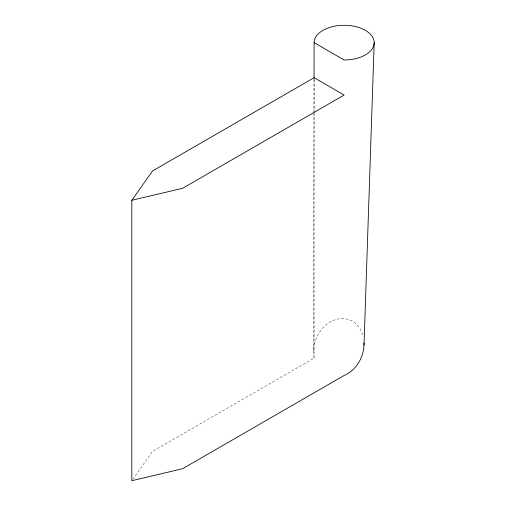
<?xml version="1.0" encoding="UTF-8"?>
<svg xmlns="http://www.w3.org/2000/svg" width="506" height="506" viewBox="0 0 506 506"><rect width="100%" height="100%" fill="white"/><g stroke="black" fill="none" stroke-linecap="round" stroke-linejoin="round"><path stroke-width="0.38" stroke-dasharray="2.53 1.9" d="M313.543 350.633L313.967 113.724M313.967 112.933L314.03 78.974M132.711 479.422L152.578 451.358L314.093 358.109A30.05 24.44 -68.6 0 1 332.448 320.798A30.05 24.44 -68.6 0 1 362.96 335.604M314.093 79.278L314.093 111.668M314.093 112.459L314.093 358.109"/><path stroke-width="0.76" d="M314.03 78.183L314.093 42.649A30.05 17.349 0 0 1 344.143 25.3A30.05 17.349 0 0 1 374.193 42.649L364.004 345.2M131.807 200.287L152.578 170.946L314.093 77.703L344.143 95.052L182.628 188.295L131.807 200.287L131.807 480.7L182.628 468.708L344.143 375.458A30.05 24.44 -68.6 0 0 364.023 342.923M314.093 42.649L344.143 59.999A30.05 17.349 0 0 0 374.193 42.649"/></g></svg>
